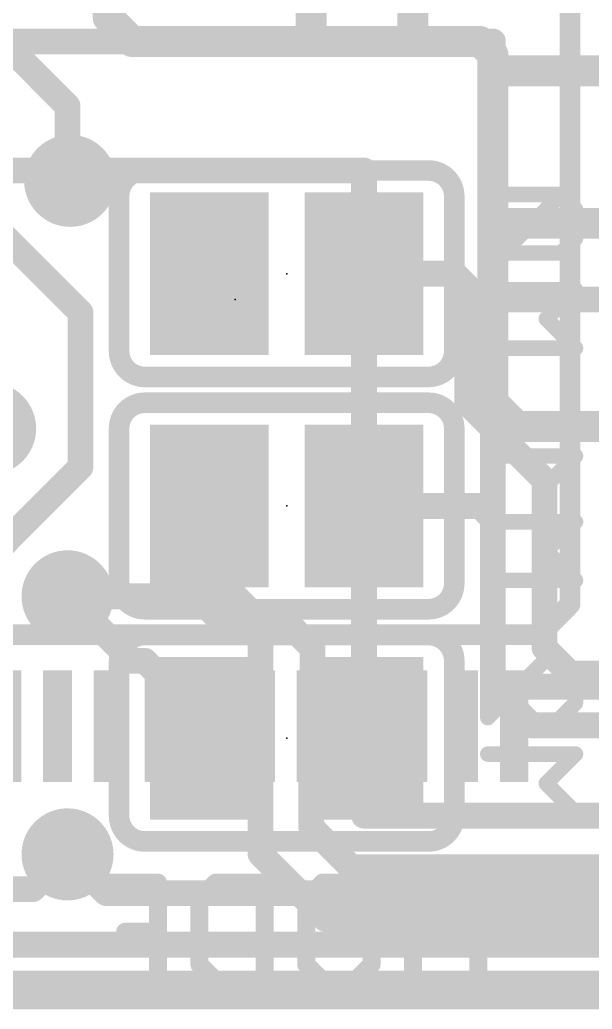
# Model space of a CAD drawing. Extents: x -7.1 to 67.6, y -9 to 27.6.
# Drawn here: x 15.66 to 21.3, y 4.44 to 14.18 of the extents above; entities that cross this region are included whole.
import ezdxf

# ---------------------------------------------------------------- set-up
doc = ezdxf.new("R2010")
doc.units = 0
for name, color, linetype in [('1', 12, 'CONTINUOUS'), ('16', 132, 'CONTINUOUS'), ('18', 110, 'CONTINUOUS'), ('21', 40, 'CONTINUOUS'), ('22', 6, 'CONTINUOUS'), ('23', 53, 'CONTINUOUS'), ('24', 53, 'CONTINUOUS')]:
    doc.layers.add(name, color=color, linetype=linetype)

# ---------------------------------------------------------------- blocks, each defined once
blk = doc.blocks.new('RECT')
blk.add_solid([(-0.5, -0.5), (0.5, -0.5), (-0.5, 0.5), (0.5, 0.5)])
blk = doc.blocks.new('ROUNDV')
at = {"const_width": 0.5}
blk.add_lwpolyline([(0, -0.25, 1), (0, 0.25, 1), (0, -0.25)], format="xyb", dxfattribs=at)

msp = doc.modelspace()

# ---------------------------------------------------------------- linework, layer by layer
at = {"layer": '1'}
for points, const_width in [([(16.53, 15.63), (16.53, 14.204)], 0.3048), ([(18.53, 15.63), (18.53, 13.982)], 0.3048), ([(19.53, 15.63), (19.53, 13.998)], 0.3048), ([(16.53, 14.204), (16.764, 13.97)], 0.3048), ([(16.764, 13.97), (18.542, 13.97)], 0.3048), ([(18.53, 13.982), (18.542, 13.97)], 0.3048), ([(18.542, 13.97), (19.558, 13.97)], 0.3048), ([(19.53, 13.998), (19.558, 13.97)], 0.3048), ([(19.558, 13.97), (20.193, 13.97)], 0.3048), ([(20.193, 13.97), (20.32, 13.843)], 0.3048), ([(15.24, 13.97), (20.32, 13.97)], 0.254), ([(15.53, 13.934), (16.129, 13.335)], 0.254), ([(20.32, 13.97), (20.32, 7.62)], 0.254), ([(20.32, 13.843), (20.32, 13.716)], 0.3048), ([(20.32, 13.716), (20.32, 12.192)], 0.3048), ([(20.356, 13.68), (20.32, 13.716)], 0.3048), ([(21.98, 13.68), (20.356, 13.68)], 0.3048), ([(16.129, 13.335), (16.129, 12.6238)], 0.254), ([(13.97, 12.7), (19.05, 12.7)], 0.254), ([(19.05, 12.7), (19.05, 6.35)], 0.254), ([(16.129, 12.6238), (16.1544, 12.5984)], 0.254), ([(20.32, 12.192), (20.32, 10.414)], 0.3048), ([(20.332, 12.18), (20.32, 12.192)], 0.3048), ([(21.98, 12.18), (20.332, 12.18)], 0.3048), ([(20.32, 10.414), (20.554, 10.18)], 0.3048), ([(21.98, 10.18), (20.554, 10.18)], 0.3048), ([(16.129, 8.509), (17.78, 8.509)], 0.254), ([(17.78, 8.509), (17.907, 8.382)], 0.254), ([(18.03, 8.259), (17.907, 8.382)], 0.254), ([(18.03, 7.23), (18.03, 8.259)], 0.254), ([(20.32, 7.62), (31.75, 7.62)], 0.254), ([(18.03, 7.23), (18.03, 5.973)], 0.254), ([(18.53, 7.23), (18.53, 6.235)], 0.254), ([(19.03, 7.23), (19.03, 6.497)], 0.254), ([(19.03, 6.497), (19.177, 6.35)], 0.254), ([(19.05, 6.35), (30.48, 6.35)], 0.254), ([(19.177, 6.35), (21.717, 6.35)], 0.254), ([(18.53, 6.235), (18.923, 5.842)], 0.254), ([(15.787, 5.627), (16.129, 5.969)], 0.254), ([(18.03, 5.973), (18.542, 5.461)], 0.254), ([(18.923, 5.842), (19.05, 5.842)], 0.254), ([(19.05, 5.842), (21.717, 5.842)], 0.254), ([(13.7414, 5.627), (15.787, 5.627)], 0.254), ([(18.542, 5.461), (18.669, 5.334)], 0.254), ([(18.669, 5.334), (21.717, 5.334)], 0.254), ([(12.954, 4.699), (23.749, 4.699)], 0.254)]:
    msp.add_lwpolyline(points, dxfattribs=dict(at, const_width=const_width))
for points, const_width in [([(16.5839, 14.2579, 1), (16.4761, 14.1501)], 0.1524), ([(16.4538, 14.204, 1), (16.6062, 14.204)], 0.1524), ([(16.764, 14.0462, 1), (16.764, 13.8938)], 0.1524), ([(18.5839, 14.0359, 1), (18.4761, 13.9281)], 0.1524), ([(18.542, 14.0462, 1), (18.542, 13.8938)], 0.1524), ([(18.542, 13.8938, 1), (18.542, 14.0462)], 0.1524), ([(19.5839, 14.0519, 1), (19.4761, 13.9441)], 0.1524), ([(19.558, 14.0462, 1), (19.558, 13.8938)], 0.1524), ([(19.558, 13.8938, 1), (19.558, 14.0462)], 0.1524), ([(20.2469, 14.0239, 1), (20.1391, 13.9161)], 0.1524), ([(20.193, 13.8938, 1), (20.193, 14.0462)], 0.1524), ([(16.7101, 13.9161, 1), (16.8179, 14.0239)], 0.1524), ([(18.4538, 13.982, 1), (18.6062, 13.982)], 0.1524), ([(18.4881, 13.9161, 1), (18.5959, 14.0239)], 0.1524), ([(19.4538, 13.998, 1), (19.6062, 13.998)], 0.1524), ([(19.5041, 13.9161, 1), (19.6119, 14.0239)], 0.1524), ([(20.3835, 13.97, 1), (20.2565, 13.97)], 0.127), ([(20.32, 13.9065, 1), (20.32, 14.0335)], 0.127), ([(20.3962, 13.843, 1), (20.2438, 13.843)], 0.1524), ([(20.2661, 13.7891, 1), (20.3739, 13.8969)], 0.1524), ([(20.3962, 13.716, 1), (20.2438, 13.716)], 0.1524), ([(20.3739, 13.7699, 1), (20.2661, 13.6621)], 0.1524), ([(20.356, 13.7562, 1), (20.356, 13.6038)], 0.1524), ([(20.2438, 13.716, 1), (20.3962, 13.716)], 0.1524), ([(20.3021, 13.6261, 1), (20.4099, 13.7339)], 0.1524), ([(16.1925, 13.335, 1), (16.0655, 13.335)], 0.127), ([(16.0841, 13.2901, 1), (16.1739, 13.3799)], 0.127), ([(19.1135, 12.7, 1), (18.9865, 12.7)], 0.127), ([(19.05, 12.6365, 1), (19.05, 12.7635)], 0.127), ([(16.1739, 12.6687, 1), (16.0841, 12.5789)], 0.127), ([(16.0655, 12.6238, 1), (16.1925, 12.6238)], 0.127), ([(16.1095, 12.5535, 1), (16.1993, 12.6433)], 0.127), ([(20.3962, 12.192, 1), (20.2438, 12.192)], 0.1524), ([(20.3739, 12.2459, 1), (20.2661, 12.1381)], 0.1524), ([(20.332, 12.2562, 1), (20.332, 12.1038)], 0.1524), ([(20.2781, 12.1261, 1), (20.3859, 12.2339)], 0.1524), ([(20.2438, 12.192, 1), (20.3962, 12.192)], 0.1524), ([(20.3739, 10.4679, 1), (20.2661, 10.3601)], 0.1524), ([(20.2438, 10.414, 1), (20.3962, 10.414)], 0.1524), ([(20.554, 10.2562, 1), (20.554, 10.1038)], 0.1524), ([(20.5001, 10.1261, 1), (20.6079, 10.2339)], 0.1524), ([(16.129, 8.5725, 1), (16.129, 8.4455)], 0.127), ([(17.8249, 8.5539, 1), (17.7351, 8.4641)], 0.127), ([(17.78, 8.4455, 1), (17.78, 8.5725)], 0.127), ([(17.9519, 8.4269, 1), (17.8621, 8.3371)], 0.127), ([(17.8621, 8.3371, 1), (17.9519, 8.4269)], 0.127), ([(18.0935, 8.259, 1), (17.9665, 8.259)], 0.127), ([(17.9851, 8.2141, 1), (18.0749, 8.3039)], 0.127), ([(20.32, 7.6835, 1), (20.32, 7.5565)], 0.127), ([(20.2565, 7.62, 1), (20.3835, 7.62)], 0.127), ([(18.0935, 7.23, 1), (17.9665, 7.23)], 0.127), ([(18.5935, 7.23, 1), (18.4665, 7.23)], 0.127), ([(19.0935, 7.23, 1), (18.9665, 7.23)], 0.127), ([(17.9665, 7.23, 1), (18.0935, 7.23)], 0.127), ([(19.0749, 6.5419, 1), (18.9851, 6.4521)], 0.127), ([(18.9665, 6.497, 1), (19.0935, 6.497)], 0.127), ([(19.05, 6.4135, 1), (19.05, 6.2865)], 0.127), ([(19.177, 6.4135, 1), (19.177, 6.2865)], 0.127), ([(19.1321, 6.3051, 1), (19.2219, 6.3949)], 0.127), ([(18.5749, 6.2799, 1), (18.4851, 6.1901)], 0.127), ([(18.9865, 6.35, 1), (19.1135, 6.35)], 0.127), ([(18.4665, 6.235, 1), (18.5935, 6.235)], 0.127), ([(16.1739, 5.9241, 1), (16.0841, 6.0139)], 0.127), ([(18.0749, 6.0179, 1), (17.9851, 5.9281)], 0.127), ([(17.9665, 5.973, 1), (18.0935, 5.973)], 0.127), ([(18.923, 5.9055, 1), (18.923, 5.7785)], 0.127), ([(18.8781, 5.7971, 1), (18.9679, 5.8869)], 0.127), ([(19.05, 5.9055, 1), (19.05, 5.7785)], 0.127), ([(19.05, 5.7785, 1), (19.05, 5.9055)], 0.127), ([(15.787, 5.5635, 1), (15.787, 5.6905)], 0.127), ([(15.7421, 5.6719, 1), (15.8319, 5.5821)], 0.127), ([(18.5869, 5.5059, 1), (18.4971, 5.4161)], 0.127), ([(18.4971, 5.4161, 1), (18.5869, 5.5059)], 0.127), ([(18.669, 5.3975, 1), (18.669, 5.2705)], 0.127), ([(18.6241, 5.2891, 1), (18.7139, 5.3789)], 0.127)]:
    msp.add_lwpolyline(points, format="xyb", dxfattribs=dict(at, const_width=const_width))
at = {"layer": '16', "const_width": 0.254}
for points in [[(15.24, 13.97), (20.32, 13.97)], [(20.32, 13.97), (20.32, 11.43)], [(13.97, 12.7), (19.05, 12.7)], [(19.05, 12.7), (19.05, 6.35)], [(16.256, 11.303), (15.24, 12.319)], [(19.05, 11.684), (19.939, 11.684)], [(19.939, 11.684), (20.066, 11.557)], [(20.066, 11.557), (20.066, 10.414)], [(20.32, 11.43), (26.67, 11.43)], [(16.256, 9.779), (16.256, 11.303)], [(20.066, 10.414), (20.828, 9.652)], [(15.113, 8.636), (16.256, 9.779)], [(20.828, 9.652), (20.828, 8.001)], [(17.526, 8.382), (17.526, 9.398)], [(19.05, 9.398), (20.193, 9.398)], [(20.193, 9.398), (20.32, 9.271)], [(20.32, 9.271), (20.32, 7.62)], [(16.764, 7.874), (16.129, 8.509)], [(17.653, 8.255), (17.526, 8.382)], [(18.288, 8.255), (17.653, 8.255)], [(18.288, 8.255), (18.542, 8.001)], [(18.542, 8.001), (18.542, 7.62)], [(20.828, 8.001), (21.082, 7.747)], [(16.891, 7.874), (16.764, 7.874)], [(17.526, 7.239), (16.891, 7.874)], [(21.082, 7.747), (22.225, 7.747)], [(18.542, 7.62), (19.05, 7.112)], [(20.32, 7.62), (20.701, 7.239)], [(19.05, 7.112), (19.05, 7.366)], [(17.526, 7.112), (17.526, 7.239)], [(20.701, 7.239), (22.479, 7.239)], [(19.05, 6.35), (31.75, 6.35)], [(16.129, 5.969), (16.51, 5.588)], [(16.51, 5.588), (27.559, 5.588)], [(14.986, 5.08), (17.399, 5.08)], [(31.75, 5.08), (17.399, 5.08)], [(14.732, 4.572), (17.399, 4.572)], [(31.496, 4.572), (17.399, 4.572)]]:
    msp.add_lwpolyline(points, dxfattribs=at)
at = {"layer": '16', "const_width": 0.127}
for points in [[(20.3835, 13.97, 1), (20.2565, 13.97)], [(20.32, 13.9065, 1), (20.32, 14.0335)], [(19.1135, 12.7, 1), (18.9865, 12.7)], [(19.05, 12.6365, 1), (19.05, 12.7635)], [(19.05, 11.7475, 1), (19.05, 11.6205)], [(19.9839, 11.7289, 1), (19.8941, 11.6391)], [(19.939, 11.6205, 1), (19.939, 11.7475)], [(20.1295, 11.557, 1), (20.0025, 11.557)], [(20.0211, 11.5121, 1), (20.1109, 11.6019)], [(20.32, 11.4935, 1), (20.32, 11.3665)], [(20.2565, 11.43, 1), (20.3835, 11.43)], [(16.3195, 11.303, 1), (16.1925, 11.303)], [(16.2111, 11.2581, 1), (16.3009, 11.3479)], [(20.1109, 10.4589, 1), (20.0211, 10.3691)], [(20.0025, 10.414, 1), (20.1295, 10.414)], [(16.1925, 9.779, 1), (16.3195, 9.779)], [(16.3009, 9.7341, 1), (16.2111, 9.8239)], [(20.8915, 9.652, 1), (20.7645, 9.652)], [(20.7831, 9.6071, 1), (20.8729, 9.6969)], [(17.5895, 9.398, 1), (17.4625, 9.398)], [(19.05, 9.4615, 1), (19.05, 9.3345)], [(20.2379, 9.4429, 1), (20.1481, 9.3531)], [(20.193, 9.3345, 1), (20.193, 9.4615)], [(20.3835, 9.271, 1), (20.2565, 9.271)], [(20.2751, 9.2261, 1), (20.3649, 9.3159)], [(16.1739, 8.5539, 1), (16.0841, 8.4641)], [(17.5709, 8.4269, 1), (17.4811, 8.3371)], [(17.4625, 8.382, 1), (17.5895, 8.382)], [(17.653, 8.3185, 1), (17.653, 8.1915)], [(18.3329, 8.2999, 1), (18.2431, 8.2101)], [(18.288, 8.1915, 1), (18.288, 8.3185)], [(17.6081, 8.2101, 1), (17.6979, 8.2999)], [(18.6055, 8.001, 1), (18.4785, 8.001)], [(18.4971, 7.9561, 1), (18.5869, 8.0459)], [(20.8729, 8.0459, 1), (20.7831, 7.9561)], [(16.764, 7.9375, 1), (16.764, 7.8105)], [(16.9359, 7.9189, 1), (16.8461, 7.8291)], [(16.891, 7.8105, 1), (16.891, 7.9375)], [(20.7645, 8.001, 1), (20.8915, 8.001)], [(16.7191, 7.8291, 1), (16.8089, 7.9189)], [(21.082, 7.8105, 1), (21.082, 7.6835)], [(21.0371, 7.7021, 1), (21.1269, 7.7919)], [(18.5869, 7.6649, 1), (18.4971, 7.5751)], [(20.3649, 7.6649, 1), (20.2751, 7.5751)], [(18.4785, 7.62, 1), (18.6055, 7.62)], [(20.2565, 7.62, 1), (20.3835, 7.62)], [(19.1135, 7.366, 1), (18.9865, 7.366)], [(17.5895, 7.239, 1), (17.4625, 7.239)], [(17.4811, 7.1941, 1), (17.5709, 7.2839)], [(20.701, 7.3025, 1), (20.701, 7.1755)], [(20.6561, 7.1941, 1), (20.7459, 7.2839)], [(19.0051, 7.0671, 1), (19.0949, 7.1569)], [(17.4625, 7.112, 1), (17.5895, 7.112)], [(18.9865, 7.112, 1), (19.1135, 7.112)], [(19.05, 6.4135, 1), (19.05, 6.2865)], [(18.9865, 6.35, 1), (19.1135, 6.35)], [(16.1739, 6.0139, 1), (16.0841, 5.9241)], [(16.51, 5.6515, 1), (16.51, 5.5245)], [(16.4651, 5.5431, 1), (16.5549, 5.6329)], [(17.399, 5.1435, 1), (17.399, 5.0165)], [(17.399, 5.0165, 1), (17.399, 5.1435)], [(17.399, 4.6355, 1), (17.399, 4.5085)], [(17.399, 4.5085, 1), (17.399, 4.6355)]]:
    msp.add_lwpolyline(points, format="xyb", dxfattribs=at)
at = {"layer": '21', "const_width": 0.2032}
for points in [[(21.08, 8.43), (21.08, 14.43)], [(20.78, 8.13), (21.08, 8.43)], [(14.78, 8.13), (20.78, 8.13)]]:
    msp.add_lwpolyline(points, dxfattribs=at)
at = {"layer": '21', "const_width": 0.1016}
for points in [[(21.0292, 8.43, 1), (21.1308, 8.43)], [(21.1159, 8.3941, 1), (21.0441, 8.4659)], [(20.7441, 8.1659, 1), (20.8159, 8.0941)], [(20.78, 8.0792, 1), (20.78, 8.1808)]]:
    msp.add_lwpolyline(points, format="xyb", dxfattribs=at)
at = {"layer": '22'}
for points, const_width in [([(16.891, 12.7, 0.4142), (16.637, 12.446)], 0.2032), ([(16.891, 12.7508, 1), (16.891, 12.6492)], 0.1016), ([(16.891, 12.6492, 1), (16.891, 12.7508)], 0.1016), ([(19.939, 12.446, 0.4142), (19.685, 12.7)], 0.2032), ([(19.685, 12.7508, 1), (19.685, 12.6492)], 0.1016), ([(19.685, 12.6492, 1), (19.685, 12.7508)], 0.1016), ([(16.6878, 12.446, 1), (16.5862, 12.446)], 0.1016), ([(16.5862, 12.446, 1), (16.6878, 12.446)], 0.1016), ([(19.9898, 12.446, 1), (19.8882, 12.446)], 0.1016), ([(19.8882, 12.446, 1), (19.9898, 12.446)], 0.1016), ([(20.4133, 12.5015, 1), (20.4133, 12.4253)], 0.0762), ([(20.4402, 12.4365, 1), (20.3863, 12.4904)], 0.0762), ([(21.0164, 12.4904, 1), (20.9625, 12.4365)], 0.0762), ([(21.0164, 12.4365, 1), (20.9625, 12.4904)], 0.0762), ([(20.9895, 12.4253, 1), (20.9895, 12.5015)], 0.0762), ([(20.3073, 12.3194, 1), (20.2311, 12.3194)], 0.0762), ([(20.2423, 12.3463, 1), (20.2961, 12.2924)], 0.0762), ([(21.1716, 12.3194, 1), (21.0954, 12.3194)], 0.0762), ([(21.1066, 12.2924, 1), (21.1605, 12.3463)], 0.0762), ([(20.2961, 12.0582, 1), (20.2423, 12.0043)], 0.0762), ([(21.1605, 12.0043, 1), (21.1066, 12.0582)], 0.0762), ([(20.2311, 12.0313, 1), (20.3073, 12.0313)], 0.0762), ([(21.0954, 12.0313, 1), (21.1716, 12.0313)], 0.0762), ([(20.4133, 11.9253, 1), (20.4133, 11.8491)], 0.0762), ([(20.3863, 11.9141, 1), (20.4402, 11.8603)], 0.0762), ([(20.3863, 11.8603, 1), (20.4402, 11.9141)], 0.0762), ([(20.9625, 11.9141, 1), (21.0164, 11.8603)], 0.0762), ([(20.9895, 11.8491, 1), (20.9895, 11.9253)], 0.0762), ([(20.2692, 11.566, 1), (20.2692, 11.4898)], 0.0762), ([(21.1605, 11.501, 1), (21.1066, 11.5548)], 0.0762), ([(21.1335, 11.4898, 1), (21.1335, 11.566)], 0.0762), ([(20.8724, 11.2667, 1), (20.8185, 11.2129)], 0.0762), ([(20.8185, 11.2667, 1), (20.8724, 11.2129)], 0.0762), ([(16.637, 10.922, 0.4142), (16.891, 10.668)], 0.2032), ([(16.6878, 10.922, 1), (16.5862, 10.922)], 0.1016), ([(19.685, 10.668, 0.4142), (19.939, 10.922)], 0.2032), ([(19.9898, 10.922, 1), (19.8882, 10.922)], 0.1016), ([(20.2692, 10.9898, 1), (20.2692, 10.9136)], 0.0762), ([(21.1066, 10.9247, 1), (21.1605, 10.9786)], 0.0762), ([(21.1335, 10.9136, 1), (21.1335, 10.9898)], 0.0762), ([(16.5862, 10.922, 1), (16.6878, 10.922)], 0.1016), ([(19.8882, 10.922, 1), (19.9898, 10.922)], 0.1016), ([(16.891, 10.7188, 1), (16.891, 10.6172)], 0.1016), ([(16.891, 10.6172, 1), (16.891, 10.7188)], 0.1016), ([(19.685, 10.7188, 1), (19.685, 10.6172)], 0.1016), ([(19.685, 10.6172, 1), (19.685, 10.7188)], 0.1016), ([(16.891, 10.414, 0.4142), (16.637, 10.16)], 0.2032), ([(16.891, 10.4648, 1), (16.891, 10.3632)], 0.1016), ([(16.891, 10.3632, 1), (16.891, 10.4648)], 0.1016), ([(19.939, 10.16, 0.4142), (19.685, 10.414)], 0.2032), ([(19.685, 10.4648, 1), (19.685, 10.3632)], 0.1016), ([(19.685, 10.3632, 1), (19.685, 10.4648)], 0.1016), ([(16.6878, 10.16, 1), (16.5862, 10.16)], 0.1016), ([(19.9898, 10.16, 1), (19.8882, 10.16)], 0.1016), ([(20.3073, 10.1774, 1), (20.2311, 10.1774)], 0.0762), ([(16.5862, 10.16, 1), (16.6878, 10.16)], 0.1016), ([(19.8882, 10.16, 1), (19.9898, 10.16)], 0.1016), ([(20.2692, 9.9274, 1), (20.2692, 9.8512)], 0.0762), ([(21.1605, 9.8624, 1), (21.1066, 9.9163)], 0.0762), ([(21.1335, 9.8512, 1), (21.1335, 9.9274)], 0.0762), ([(20.8185, 9.6281, 1), (20.8724, 9.5743)], 0.0762), ([(20.2311, 9.6012, 1), (20.3073, 9.6012)], 0.0762), ([(20.2692, 9.28, 1), (20.2692, 9.2038)], 0.0762), ([(21.1605, 9.215, 1), (21.1066, 9.2688)], 0.0762), ([(21.1335, 9.2038, 1), (21.1335, 9.28)], 0.0762), ([(20.8724, 8.9807, 1), (20.8185, 8.9269)], 0.0762), ([(20.8185, 8.9807, 1), (20.8724, 8.9269)], 0.0762), ([(16.637, 8.636, 0.4142), (16.891, 8.382)], 0.2032), ([(16.6878, 8.636, 1), (16.5862, 8.636)], 0.1016), ([(16.5862, 8.636, 1), (16.6878, 8.636)], 0.1016), ([(19.685, 8.382, 0.4142), (19.939, 8.636)], 0.2032), ([(19.9898, 8.636, 1), (19.8882, 8.636)], 0.1016), ([(19.8882, 8.636, 1), (19.9898, 8.636)], 0.1016), ([(20.2692, 8.7038, 1), (20.2692, 8.6276)], 0.0762), ([(21.1066, 8.6387, 1), (21.1605, 8.6926)], 0.0762), ([(21.1335, 8.6276, 1), (21.1335, 8.7038)], 0.0762), ([(16.891, 8.4328, 1), (16.891, 8.3312)], 0.1016), ([(16.891, 8.3312, 1), (16.891, 8.4328)], 0.1016), ([(19.685, 8.4328, 1), (19.685, 8.3312)], 0.1016), ([(19.685, 8.3312, 1), (19.685, 8.4328)], 0.1016), ([(16.891, 8.128, 0.4142), (16.637, 7.874)], 0.2032), ([(16.891, 8.1788, 1), (16.891, 8.0772)], 0.1016), ([(16.891, 8.0772, 1), (16.891, 8.1788)], 0.1016), ([(19.939, 7.874, 0.4142), (19.685, 8.128)], 0.2032), ([(19.685, 8.1788, 1), (19.685, 8.0772)], 0.1016), ([(19.685, 8.0772, 1), (19.685, 8.1788)], 0.1016), ([(16.6878, 7.874, 1), (16.5862, 7.874)], 0.1016), ([(16.5862, 7.874, 1), (16.6878, 7.874)], 0.1016), ([(19.9898, 7.874, 1), (19.8882, 7.874)], 0.1016), ([(19.8882, 7.874, 1), (19.9898, 7.874)], 0.1016), ([(20.3073, 7.8914, 1), (20.2311, 7.8914)], 0.0762), ([(20.8454, 7.9295, 1), (20.8454, 7.8533)], 0.0762), ([(20.8724, 7.8645, 1), (20.8185, 7.9184)], 0.0762), ([(21.0164, 7.9184, 1), (20.9625, 7.8645)], 0.0762), ([(20.9895, 7.8533, 1), (20.9895, 7.9295)], 0.0762), ([(21.1716, 7.7474, 1), (21.0954, 7.7474)], 0.0762), ([(21.1066, 7.7204, 1), (21.1605, 7.7743)], 0.0762), ([(21.1605, 7.4323, 1), (21.1066, 7.4862)], 0.0762), ([(21.0954, 7.4593, 1), (21.1716, 7.4593)], 0.0762), ([(20.2311, 7.3152, 1), (20.3073, 7.3152)], 0.0762), ([(20.2423, 7.3421, 1), (20.2961, 7.2883)], 0.0762), ([(20.9625, 7.3421, 1), (21.0164, 7.2883)], 0.0762), ([(20.2692, 6.994, 1), (20.2692, 6.9178)], 0.0762), ([(21.1605, 6.929, 1), (21.1066, 6.9828)], 0.0762), ([(21.1335, 6.9178, 1), (21.1335, 6.994)], 0.0762), ([(20.8724, 6.6947, 1), (20.8185, 6.6409)], 0.0762), ([(20.8185, 6.6947, 1), (20.8724, 6.6409)], 0.0762), ([(16.637, 6.35, 0.4142), (16.891, 6.096)], 0.2032), ([(16.6878, 6.35, 1), (16.5862, 6.35)], 0.1016), ([(19.685, 6.096, 0.4142), (19.939, 6.35)], 0.2032), ([(19.9898, 6.35, 1), (19.8882, 6.35)], 0.1016), ([(20.2692, 6.4178, 1), (20.2692, 6.3416)], 0.0762), ([(21.1066, 6.3527, 1), (21.1605, 6.4066)], 0.0762), ([(21.1335, 6.3416, 1), (21.1335, 6.4178)], 0.0762), ([(16.5862, 6.35, 1), (16.6878, 6.35)], 0.1016), ([(19.8882, 6.35, 1), (19.9898, 6.35)], 0.1016), ([(16.891, 6.1468, 1), (16.891, 6.0452)], 0.1016), ([(16.891, 6.0452, 1), (16.891, 6.1468)], 0.1016), ([(19.685, 6.1468, 1), (19.685, 6.0452)], 0.1016), ([(19.685, 6.0452, 1), (19.685, 6.1468)], 0.1016), ([(16.3756, 5.7349, 1), (16.3756, 5.646)], 0.0889), ([(17.0641, 5.6904, 1), (16.9752, 5.6904)], 0.0889), ([(17.0196, 5.646, 1), (17.0196, 5.7349)], 0.0889), ([(17.5891, 5.7349, 1), (17.5891, 5.646)], 0.0889), ([(17.6205, 5.659, 1), (17.5577, 5.7219)], 0.0889), ([(18.1166, 5.6904, 1), (18.0277, 5.6904)], 0.0889), ([(18.0721, 5.646, 1), (18.0721, 5.7349)], 0.0889), ([(18.6415, 5.7349, 1), (18.6415, 5.646)], 0.0889), ([(18.673, 5.659, 1), (18.6101, 5.7219)], 0.0889), ([(18.995, 5.7219, 1), (18.9321, 5.659)], 0.0889), ([(18.9636, 5.646, 1), (18.9636, 5.7349)], 0.0889), ([(19.5644, 5.7219, 1), (19.5016, 5.659)], 0.0889), ([(19.5775, 5.6904, 1), (19.4886, 5.6904)], 0.0889), ([(20.2215, 5.6904, 1), (20.1326, 5.6904)], 0.0889), ([(20.2084, 5.659, 1), (20.1456, 5.7219)], 0.0889), ([(17.4725, 5.5294, 1), (17.3836, 5.5294)], 0.0889), ([(17.3967, 5.5608, 1), (17.4595, 5.498)], 0.0889), ([(18.525, 5.5294, 1), (18.4361, 5.5294)], 0.0889), ([(18.4491, 5.5608, 1), (18.512, 5.498)], 0.0889), ([(19.169, 5.5294, 1), (19.0801, 5.5294)], 0.0889), ([(19.0931, 5.498, 1), (19.156, 5.5608)], 0.0889), ([(19.8236, 5.3998, 1), (19.8864, 5.337)], 0.0889), ([(19.8236, 5.337, 1), (19.8864, 5.3998)], 0.0889), ([(16.6976, 5.2519, 1), (16.6976, 5.163)], 0.0889), ([(17.0196, 5.163, 1), (17.0196, 5.2519)], 0.0889), ([(17.4595, 4.9168, 1), (17.3967, 4.854)], 0.0889), ([(18.512, 4.9168, 1), (18.4491, 4.854)], 0.0889), ([(19.156, 4.854, 1), (19.0931, 4.9168)], 0.0889), ([(17.3836, 4.8854, 1), (17.4725, 4.8854)], 0.0889), ([(18.4361, 4.8854, 1), (18.525, 4.8854)], 0.0889), ([(19.0801, 4.8854, 1), (19.169, 4.8854)], 0.0889), ([(16.3756, 4.7689, 1), (16.3756, 4.6799)], 0.0889), ([(17.0196, 4.6799, 1), (17.0196, 4.7689)], 0.0889), ([(17.5891, 4.7689, 1), (17.5891, 4.6799)], 0.0889), ([(17.5577, 4.693, 1), (17.6205, 4.7558)], 0.0889), ([(18.0721, 4.6799, 1), (18.0721, 4.7689)], 0.0889), ([(18.6415, 4.7689, 1), (18.6415, 4.6799)], 0.0889), ([(18.6101, 4.693, 1), (18.673, 4.7558)], 0.0889), ([(18.9321, 4.7558, 1), (18.995, 4.693)], 0.0889), ([(18.9636, 4.6799, 1), (18.9636, 4.7689)], 0.0889), ([(16.9752, 4.7244, 1), (17.0641, 4.7244)], 0.0889), ([(18.0277, 4.7244, 1), (18.1166, 4.7244)], 0.0889), ([(19.4886, 4.7244, 1), (19.5775, 4.7244)], 0.0889), ([(20.1326, 4.7244, 1), (20.2215, 4.7244)], 0.0889)]:
    msp.add_lwpolyline(points, format="xyb", dxfattribs=dict(at, const_width=const_width))
for points, const_width in [([(19.685, 12.7), (16.891, 12.7)], 0.2032), ([(16.637, 10.922), (16.637, 12.446)], 0.2032), ([(19.939, 10.922), (19.939, 12.446)], 0.2032), ([(20.4133, 12.4634), (20.2692, 12.3194)], 0.1524), ([(20.9895, 12.4634), (20.4133, 12.4634)], 0.1524), ([(20.4133, 11.8872), (20.9895, 12.4634)], 0.1524), ([(21.1335, 12.3194), (20.9895, 12.4634)], 0.1524), ([(20.2692, 12.3194), (20.2692, 12.0313)], 0.1524), ([(21.1335, 12.0313), (21.1335, 12.3194)], 0.1524), ([(20.2692, 12.0313), (20.4133, 11.8872)], 0.1524), ([(20.9895, 11.8872), (21.1335, 12.0313)], 0.1524), ([(20.4133, 11.8872), (20.9895, 11.8872)], 0.1524), ([(21.1335, 11.5279), (20.2692, 11.5279)], 0.1524), ([(20.8454, 11.2398), (21.1335, 11.5279)], 0.1524), ([(21.1335, 10.9517), (20.8454, 11.2398)], 0.1524), ([(20.2692, 10.9517), (21.1335, 10.9517)], 0.1524), ([(16.891, 10.668), (19.685, 10.668)], 0.2032), ([(19.685, 10.414), (16.891, 10.414)], 0.2032), ([(16.637, 8.636), (16.637, 10.16)], 0.2032), ([(19.939, 8.636), (19.939, 10.16)], 0.2032), ([(20.2692, 9.6012), (20.2692, 10.1774)], 0.1524), ([(21.1335, 9.8893), (20.2692, 9.8893)], 0.1524), ([(20.8454, 9.6012), (21.1335, 9.8893)], 0.1524), ([(21.1335, 9.2419), (20.2692, 9.2419)], 0.1524), ([(20.8454, 8.9538), (21.1335, 9.2419)], 0.1524), ([(21.1335, 8.6657), (20.8454, 8.9538)], 0.1524), ([(20.2692, 8.6657), (21.1335, 8.6657)], 0.1524), ([(16.891, 8.382), (19.685, 8.382)], 0.2032), ([(19.685, 8.128), (16.891, 8.128)], 0.2032), ([(16.637, 7.874), (16.637, 6.35)], 0.2032), ([(19.939, 7.874), (19.939, 6.35)], 0.2032), ([(20.2692, 7.8914), (20.2692, 7.3152)], 0.1524), ([(20.2692, 7.3152), (20.8454, 7.8914)], 0.1524), ([(20.8454, 7.8914), (20.9895, 7.8914)], 0.1524), ([(20.9895, 7.8914), (21.1335, 7.7474)], 0.1524), ([(21.1335, 7.7474), (21.1335, 7.4593)], 0.1524), ([(21.1335, 7.4593), (20.9895, 7.3152)], 0.1524), ([(21.1335, 6.9559), (20.2692, 6.9559)], 0.1524), ([(20.8454, 6.6678), (21.1335, 6.9559)], 0.1524), ([(21.1335, 6.3797), (20.8454, 6.6678)], 0.1524), ([(20.2692, 6.3797), (21.1335, 6.3797)], 0.1524), ([(16.891, 6.096), (19.685, 6.096)], 0.2032), ([(16.3756, 5.6904), (17.0196, 5.6904)], 0.1778), ([(17.0196, 5.6904), (17.0196, 4.7244)], 0.1778), ([(17.4281, 5.5294), (17.5891, 5.6904)], 0.1778), ([(17.5891, 5.6904), (18.0721, 5.6904)], 0.1778), ([(18.0721, 5.6904), (18.0721, 4.7244)], 0.1778), ([(18.4805, 5.5294), (18.6415, 5.6904)], 0.1778), ([(18.6415, 5.6904), (18.9636, 5.6904)], 0.1778), ([(18.9636, 5.6904), (19.1246, 5.5294)], 0.1778), ([(19.855, 5.3684), (19.533, 5.6904)], 0.1778), ([(19.533, 5.6904), (19.533, 4.7244)], 0.1778), ([(20.177, 5.6904), (19.855, 5.3684)], 0.1778), ([(20.177, 4.7244), (20.177, 5.6904)], 0.1778), ([(17.4281, 4.8854), (17.4281, 5.5294)], 0.1778), ([(18.4805, 4.8854), (18.4805, 5.5294)], 0.1778), ([(19.1246, 5.5294), (19.1246, 4.8854)], 0.1778), ([(17.0196, 5.2074), (16.6976, 5.2074)], 0.1778), ([(17.5891, 4.7244), (17.4281, 4.8854)], 0.1778), ([(18.6415, 4.7244), (18.4805, 4.8854)], 0.1778), ([(19.1246, 4.8854), (18.9636, 4.7244)], 0.1778), ([(17.0196, 4.7244), (16.3756, 4.7244)], 0.1778), ([(18.0721, 4.7244), (17.5891, 4.7244)], 0.1778), ([(18.9636, 4.7244), (18.6415, 4.7244)], 0.1778)]:
    msp.add_lwpolyline(points, dxfattribs=dict(at, const_width=const_width))
at = {"layer": '23'}
msp.add_point((17.78, 11.43), dxfattribs=at)
at = {"layer": '24'}
for p in [(18.288, 11.684), (18.288, 9.398), (18.288, 7.112)]:
    msp.add_point(p, dxfattribs=at)

# ---------------------------------------------------------------- block references
at = {"layer": '1', "yscale": 1.1, "rotation": 180}
for p, xscale in [((15.53, 7.23), 0.285), ((16.03, 7.23), 0.285), ((16.53, 7.23), 0.285), ((17.03, 7.23), 0.285), ((17.53, 7.23), 0.285), ((18.03, 7.23), 0.285), ((18.53, 7.23), 0.285), ((19.03, 7.23), 0.285), ((19.53, 7.23), 0.285), ((20.03, 7.23), 0.285), ((20.53, 7.23), 0.28)]:
    msp.add_blockref('RECT', p, dxfattribs=dict(at, xscale=xscale))
at = {"layer": '16', "xscale": 1.1684, "yscale": 1.6002, "rotation": 180}
for p in [(17.526, 11.684), (19.05, 11.684), (17.526, 9.398), (19.05, 9.398)]:
    msp.add_blockref('RECT', p, dxfattribs=at)
at = {"layer": '16', "xscale": 1.1684, "yscale": 1.6002}
for p in [(17.526, 7.112), (19.05, 7.112)]:
    msp.add_blockref('RECT', p, dxfattribs=at)
at = {"layer": '18', "xscale": 0.9064, "yscale": 0.9064}
for p in [(16.1544, 12.5984), (16.1544, 12.5984), (15.367, 10.16), (15.367, 10.16), (16.129, 8.509), (16.129, 8.509), (16.129, 5.969), (16.129, 5.969)]:
    msp.add_blockref('ROUNDV', p, dxfattribs=at)

doc.saveas('drawing.dxf')
